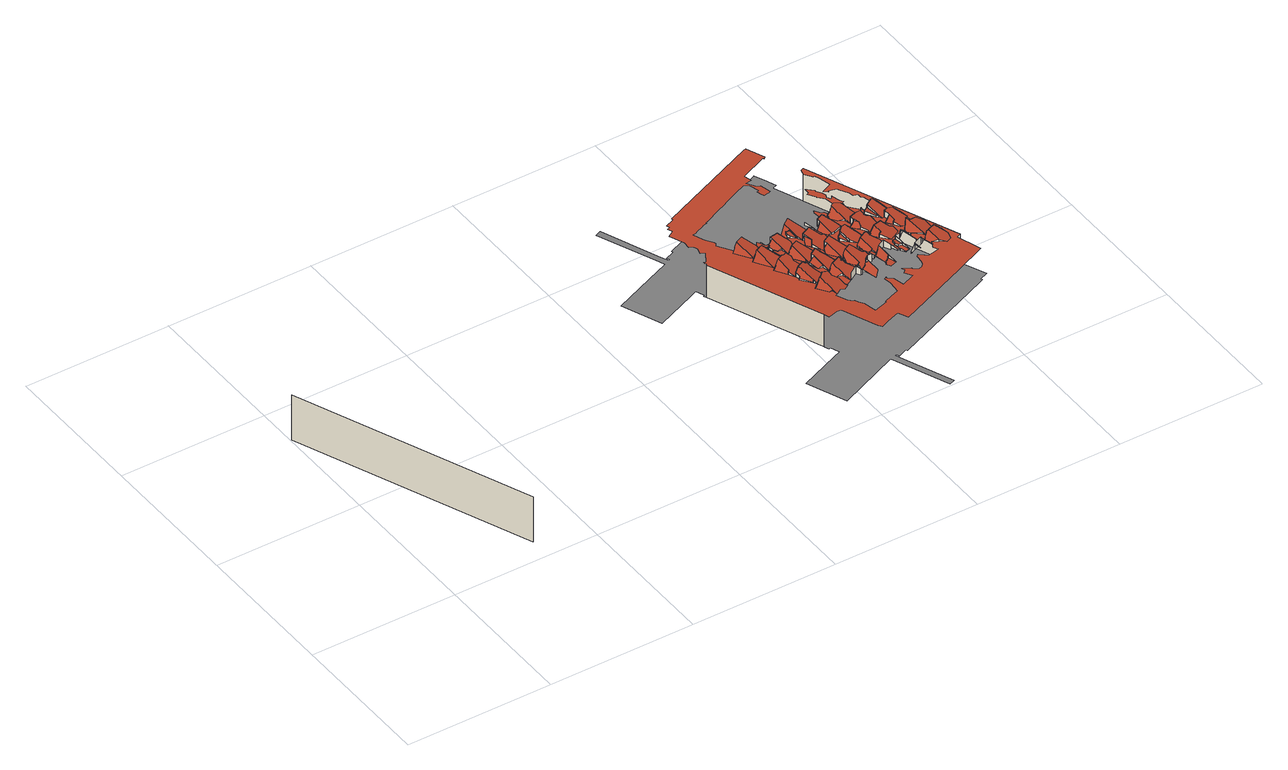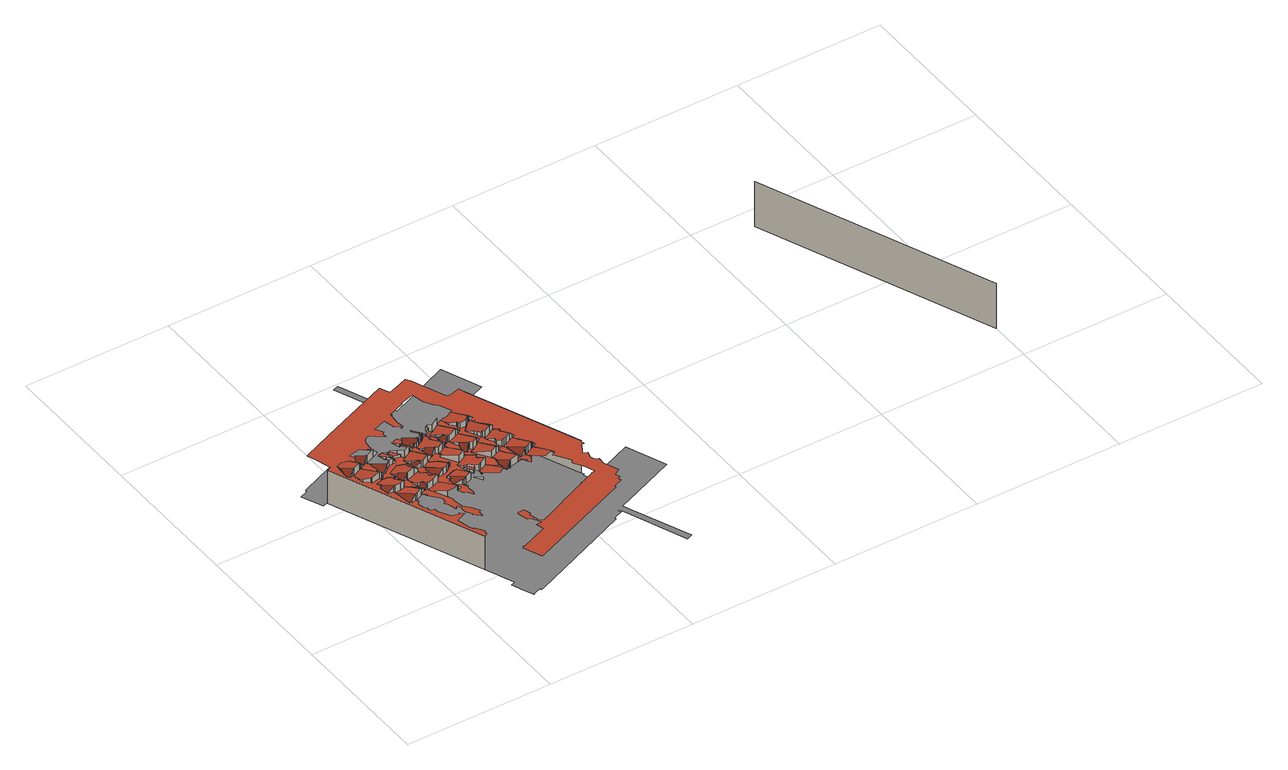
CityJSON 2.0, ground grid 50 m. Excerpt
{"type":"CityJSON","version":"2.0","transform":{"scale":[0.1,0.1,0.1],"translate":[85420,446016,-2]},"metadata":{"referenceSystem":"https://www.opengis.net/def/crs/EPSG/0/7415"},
"CityObjects":{
"building1":{"type":"Building","attributes":{"b3_dak_type":"slanted","b3_h_dak_50p":9.5,"b3_h_dak_70p":16.16,"b3_h_dak_max":95.53,"b3_h_dak_min":0,"b3_h_maaiveld":-0.699,"b3_kas_warenhuis":false,"b3_mutatie_ahn3_ahn4":false,"b3_opp_buitenmuur":37404.99,"b3_opp_dak_plat":9185.78,"b3_opp_dak_schuin":8436.25,"b3_opp_grond":14200.08,"b3_opp_scheidingsmuur":0,"b3_reconstructie_onvolledig":false,"b3_rmse_lod12":20.87,"b3_rmse_lod13":2.45,"b3_rmse_lod22":0.759,"b3_val3dity_lod12":"[]","b3_val3dity_lod13":"[]","b3_val3dity_lod22":"[303]","b3_volume_lod12":239375.83,"b3_volume_lod13":277302.59,"b3_volume_lod22":269147.59,"geconstateerd":false,"oorspronkelijkbouwjaar":1972,"status":"Pand in gebruik"},"children":["building1-1"]},
"building1-1":{"type":"BuildingPart","parents":["building1"],"geometry":[{"type":"MultiSurface","lod":"2.2","boundaries":[[[0,1,2,3]]],"semantics":{"surfaces":[{"type":"WallSurface","on_footprint_edge":true}],"values":[0]}}]},
"building2":{"type":"Building","attributes":{"b3_bag_bag_overlap":0,"b3_dak_type":"slanted","b3_h_dak_50p":11.26,"b3_h_dak_70p":11.71,"b3_h_dak_max":13.8,"b3_h_dak_min":2.45,"b3_h_maaiveld":-1.13,"b3_kas_warenhuis":false,"b3_mutatie_ahn3_ahn4":false,"b3_opp_buitenmuur":5806.16,"b3_opp_dak_plat":4309.82,"b3_opp_dak_schuin":2572.36,"b3_opp_grond":4944.99,"b3_opp_scheidingsmuur":287.2,"b3_reconstructie_onvolledig":false,"b3_rmse_lod12":1.42,"b3_rmse_lod13":1.18,"b3_rmse_lod22":0.489,"b3_val3dity_lod12":"[]","b3_val3dity_lod13":"[]","b3_val3dity_lod22":"[]","b3_volume_lod12":63354.3,"b3_volume_lod13":62897.7,"b3_volume_lod22":61337.05,"geconstateerd":false,"oorspronkelijkbouwjaar":1964,"status":"Pand in gebruik"},"children":["building2-1"]},
"building2-1":{"type":"BuildingPart","parents":["building2"],"geometry":[{"type":"MultiSurface","lod":"2.2","boundaries":[[[4,5,6,7,8]],[[9,10,11,12,13,14,15]],[[16,17,18]],[[19,9,15]],[[9,19,20,10]],[[10,20,17]],[[21,22,17,16]],[[23,24,25]],[[26,27,28,29,21,16,18]],[[29,30,22,21]],[[28,31,30,29]],[[24,32,26]],[[25,33,34,35,23]],[[27,36,31,28]],[[37,33,38]],[[33,37,34]],[[39,40,41,42]],[[35,43,32,24,23]],[[44,38,40,39]],[[42,41,45,46]],[[47,48,36,27]],[[44,39,42,46,49,50]],[[50,51,38,44]],[[52,53,54,55]],[[48,56,57,58,59,60,61,62,63,11,10,17,22,30,31,36]],[[64,46,45,65,66]],[[55,67,68,69,52]],[[46,64,49]],[[66,65,54,53]],[[70,71,43,35]],[[69,72,53,52]],[[73,47,27,26,32,43,71,74,75,76,77]],[[73,56,48,47]],[[78,79,72,69]],[[80,57,56,73]],[[38,51,81,82,83,84,85,86,87,88,70,35,34,37]],[[89,60,59]],[[60,89,90,61]],[[58,91,59]],[[88,74,71,70]],[[92,91,58,57,80]],[[61,90,93]],[[94,95,81,51,50]],[[96,97,98,79,78]],[[98,99,100,101,102,103,104,94,50,49,64,66,53,72,79]],[[91,92,105]],[[106,77,76]],[[77,106,107]],[[87,108,75,74,88]],[[109,110,111,112,105,92,80,73,77,107,113,114]],[[115,113,107]],[[75,108,76]],[[104,116,95,94]],[[117,114,113,115]],[[84,118,119,85]],[[85,119,120,86]],[[121,82,81,95]],[[122,123,124,125,96,78,69,68,126,127,128,129,130,131,132,133,134]],[[86,120,108,87]],[[118,84,83]],[[135,136,137,138,139,140,141,142,143,144,145,93,90,89,59,91,105,146]],[[103,147,116,104]],[[82,121,83]],[[112,146,105]],[[125,148,97,96]],[[149,99,98,97]],[[150,151,109,114,117]],[[146,112,111,135]],[[102,152,147,103]],[[101,153,152,102]],[[154,135,111,110,155]],[[156,143,142]],[[155,110,109,151]],[[157,136,135,154]],[[153,101,100]],[[158,159,151,150]],[[160,161,162]],[[163,137,136,157]],[[141,164,142]],[[165,166,167]],[[159,158,168]],[[122,169,170,123]],[[123,170,171,124]],[[155,151,159,168,172,173,174,163,157,154]],[[124,171,148,125]],[[99,149,100]],[[174,138,137,163]],[[175,176,166,165]],[[134,177,169,122]],[[178,179,161,160]],[[117,115,107,106,76,108,120,119,118,83,121,95,116,147,152,153,100,149,97,148,171,170,169,177,133,180,181,182,183,184,185,186,187,188,189,190,191,192,193,194,195,196,197,198,199,200,201,202,203,204,178,160,162,167,166,176,205,206,168,158,150]],[[140,207,164,141]],[[165,167,162,161,179,204,208,209,175]],[[206,172,168]],[[176,210,205]],[[177,134,133]],[[172,206,205]],[[211,200,199]],[[173,139,138,174]],[[189,212,190]],[[198,213,199]],[[214,191,190]],[[197,215,213,198]],[[216,140,139,173]],[[188,217,212,189]],[[179,178,204]],[[215,197,196]],[[218,201,200,211]],[[209,219,210,176,175]],[[217,188,187]],[[213,215,196,220,221,218,211,199]],[[201,222,202]],[[203,208,204]],[[208,203,202]],[[223,192,191,214]],[[212,217,187,224,225,223,214,190]],[[221,226,222,201,218]],[[195,220,196]],[[192,227,193]],[[228,220,195,194]],[[229,221,220,228]],[[230,231,207,140,216]],[[232,230,216,173,172,205,210,219,233,234,235]],[[236,237,226,221,229]],[[186,224,187]],[[225,238,227,192,223]],[[224,186,185]],[[239,240,241,242,243,244,245,246,247,248,249,250,251,252,253,254,255,256,257,258,259,260,261,262,263,264,265,266,267,268,269,270,271,272,273,274,275,276,277,278,279,280,281,282,283,7,6,284,285,286,287,288,289,290,291,292,293,294,295,296,297,298,299,300,301,302]],[[222,226,237,303,304,305,306,209,208,202]],[[306,307,233,219,209]],[[308,309,231,230]],[[310,311,303,237,236]],[[312,235,234]],[[227,238,313,314,315,316,317,318,319,310,236,229,228,194,193]],[[320,321,322,309,308]],[[233,307,234]],[[232,323,230]],[[324,325,322,321]],[[235,312,326,323,232]],[[327,328,329,330,331]],[[307,306,305]],[[319,332,311,310]],[[333,321,320]],[[323,326,334]],[[333,320,308,230,323,334,335,336,337]],[[338,313,238,225]],[[318,339,340,332,319]],[[317,341,339,318]],[[225,224,185,342,329,328,343,344,345,346,347,348,338]],[[349,304,303,311]],[[316,350,341,317]],[[351,333,337]],[[333,351,352]],[[353,354,335,334]],[[335,354,336]],[[355,356,340,339]],[[357,358,354,353]],[[304,349,305]],[[315,359,360,350,316]],[[361,357,362,363]],[[364,365,328,327]],[[366,367,358,357,361]],[[350,360,368]],[[346,369,370,347]],[[347,371,348]],[[348,371,372,313,338]],[[359,315,314]],[[373,374,375,376,377,378,379,380,362,357,353,334,326,312,234,307,305,349,311,332,340,356,381,382,383,384,385,386,387]],[[351,337,336,354,358,367,388,389,390,391,352]],[[347,370,392]],[[393,355,339,341,350,368,394,395,396,382]],[[374,397,375]],[[393,381,356,355]],[[367,366,388]],[[345,398,369,346]],[[373,399,397,374]],[[400,401,402,403]],[[404,405,388,366,361,363]],[[381,393,382]],[[363,362,380,404]],[[406,407,372,371]],[[370,369,398,408,409,392]],[[410,394,368]],[[411,406,371,347,392,412]],[[396,413,383,382]],[[414,415,395,394,410]],[[383,413,384]],[[397,399,416,417,375]],[[344,418,419,398,345]],[[413,396,395,415]],[[409,412,392]],[[398,419,420,408]],[[418,344,343]],[[421,373,387]],[[422,423,401,400]],[[417,376,375]],[[408,420,412,409]],[[405,389,388]],[[424,404,380,379,425]],[[426,416,399,373,421]],[[407,406,411]],[[389,405,404,424]],[[425,379,378]],[[401,423,427,428,429,430,431,432,433,434,435,436,437,438,439,440,441,414,410,368,360,359,314,313,372,407,411,412,420,419,418,343,328,365,402]],[[442,385,384]],[[377,443,378]],[[444,377,376,417,445]],[[441,415,414]],[[385,446,447,386]],[[386,447,387]],[[445,417,416,426]],[[448,449,442,384,413,415,441]],[[423,450,451,427]],[[452,453,450,423,422]],[[427,451,428]],[[454,435,434]],[[449,455,446,385,442]],[[456,429,428]],[[453,452,457]],[[458,431,430]],[[459,436,435,454]],[[460,438,437]],[[440,448,441]],[[431,461,432]],[[462,439,438,460]],[[463,464,443,377,444]],[[432,461,465,466,467,459,454,434,433]],[[448,440,439,462]],[[468,469,429,456]],[[461,431,458,465]],[[467,470,436,459]],[[471,472,455,449]],[[425,378,443,464,473,474,475,476,390,389,424]],[[468,456,428,451,450,453,457,477,478,479,480,481,482]],[[466,483,470,467]],[[426,421,387,447,446,455,472,484,485,486,487,488,489,463,444,445]],[[482,490,469,468]],[[491,492,471,449,448,462,460,437,436,470,483,493,494]],[[481,495,490,482]],[[480,496,495,481]],[[492,484,472,471]],[[497,498,496,480]],[[499,500,498,497]],[[489,501,473,464,463]],[[473,501,474]],[[429,469,490,495,496,498,500,502,503,504,505,506,507,508,509,466,465,458,430]],[[509,493,483,466]],[[510,502,500,499]],[[488,511,512,501,489]],[[513,475,474]],[[487,514,511,488]],[[515,516,512,511]],[[517,494,493]],[[491,518,484,492]],[[519,503,502,510]],[[486,520,514,487]],[[521,522,515,511,514,520]],[[508,523,493,509]],[[494,517,518,491]],[[522,524,516,515]],[[525,520,486,485]],[[521,526,524,522]],[[520,525,526,521]],[[527,504,503,519]],[[528,529,523,508]],[[530,531,532]],[[533,505,504,527]],[[534,535,536]],[[507,537,538,528,508]],[[506,537,507]],[[539,540,505,533]],[[541,542,543,544]],[[537,506,505]],[[532,545,546,547,530]],[[529,528,538]],[[548,549,542,541]],[[550,551,552,553,554,539,533,527,519]],[[547,555,531,530]],[[550,556,551]],[[554,557,540,539]],[[544,543,558]],[[559,546,545]],[[560,561,549,548]],[[548,541,544,558,562,563,560]],[[564,565,566]],[[557,554,553]],[[567,568,555,547]],[[546,559,569,570]],[[571,552,551]],[[563,572,561,560]],[[573,562,558]],[[574,575,552,571]],[[576,563,562,573,577]],[[571,551,556,578,579,580,581,574]],[[575,574,581]],[[566,582,583,584,585,564]],[[577,573,586]],[[585,587,565,564]],[[588,589,557]],[[590,588,557,553,552,575,581,591]],[[592,593,594,595,596,597,598,599,600,601,602,603,604,605,606,607,608,609,610,611,612,4,8,613,614,615,616,617,618,619,620,621,622,623,624,625,626,627,628,629,630,631,632,633,634,635,636,637,638,639,640,641,642,643,644,645,646,647,648,649,650,651,652,653,654,655,656,657,658,659,660,661,662,663,664,665,666,667,668,669,670,671,672,673,674,675,676,677,678,679,680,681,682,683,684,685,686,687,688,689,690,691,692,693,694,695,696,697,698,699,700,701,702,703,704,705,706,707,708,709,710,711,712,713,714,715,716,717,718,719,720,721,722,723,724,725,726,727,728,729,730,731,732,733,734,735,736,737,738,739,740,741,742,743,744,745,746,747,748,749,750,751,752,753,754,755,756,757,758,759,569,559,545,532,524,526,525,485,484,518,517,493,523,529,538,537,505,540,557,589,760,582,566,565,587,761,586,573,558,543,542,549,561,572,762,763,764,765,766,767,768,769,770,771,772,773,774,775,776,777,778,779,780,781,782,783,784,785,786,787,788,789,790,791,792,793,794,795,796,797,798,799,800,801,802,803,804,805,806,807,808,809,810,811,812,813,814,815,816,817,818,819,820,821,822,823,824,825,826,827,828,829,830,831,832,833,834,835,836,837,838,839,840,841,842,843,844,845,846,847,848,849,850,851,852,853,854,855,126,856,67,55,54,65,45,41,40,38,33,25,24,26,18,17,20,19,15,14,857,858,859,860,861,862,863,864,865,866,867,868,869,870,871,872,873,874,875,876,877,878,879,880,881,882,883,884,885,886,887,888,889,890,891,892,893,894,895,896,897,898,899,900,901,902,903,904,905,906,907]],[[760,583,582]],[[908,762,572,563,576]],[[909,583,760,589]],[[583,909,584]],[[910,911,568,567]],[[570,912,913,910,567,547,546]],[[580,591,581]],[[761,914,586]],[[590,915,589,588]],[[587,916,914,761]],[[917,591,580,579]],[[918,590,591,917]],[[570,569,759,912]],[[919,763,762,908]],[[919,908,576,577,586,914,916,920,769,768,921,922]],[[923,754,911,910]],[[924,770,920,916,587,585]],[[925,777,915,590,918]],[[926,753,752,927]],[[753,926,754]],[[928,755,754,923]],[[584,909,589,915,777,776,929,930,931,932,924,585]],[[757,756,928,923,910,913]],[[755,928,756]],[[912,759,758,913]],[[913,758,757]],[[933,764,763,919]],[[921,934,922]],[[767,921,768]],[[769,920,770]],[[933,919,922,934,766,765]],[[934,921,767,766]],[[932,935,771,770,924]],[[931,936,935,932]],[[937,938,778,777,925]],[[939,739,738]],[[940,779,778,938]],[[764,933,765]],[[930,941,936,931]],[[771,935,772]],[[942,943,938,937]],[[944,740,739,939]],[[941,773,772,935,936]],[[941,774,773]],[[929,775,774,941,930]],[[945,741,740,944]],[[943,946,947,940,938]],[[775,929,776]],[[947,780,779,940]],[[738,737,948,949,950,945,944,939]],[[950,742,741,945]],[[951,946,943,942]],[[952,734,733]],[[736,948,737]],[[953,954,952,733,732,731,955]],[[956,726,725]],[[730,955,731]],[[946,781,780,947]],[[957,955,730,729,958]],[[959,735,734,952,960]],[[726,961,727]],[[962,782,781,946,951]],[[948,736,735]],[[960,952,954,963]],[[958,729,728,964]],[[723,965,724]],[[964,728,727]],[[953,955,957]],[[963,954,953]],[[966,967,961,726,956]],[[968,966,956,725,724,965,969]],[[970,786,785,971]],[[972,965,723,722]],[[973,974,735,959]],[[975,787,786,970]],[[976,977,978]],[[968,969,965,972]],[[783,782,962]],[[970,971,979,980,975]],[[971,785,784,979]],[[981,982,983,977,976]],[[980,788,787,975]],[[984,979,784,783]],[[985,980,979,984]],[[963,953,957,958,964,727,961,967,986,987,717,988,989,990,991,973,959,960]],[[992,993,712,994,995,996,997,998,999,949,948,735,974]],[[1000,789,788,980,985]],[[1001,981,1002]],[[1003,986,967,966]],[[966,968,972,722,721,1004,1005,1003]],[[991,1006,714,992,974,973]],[[994,711,710,995]],[[1007,1008,1009,982,981,1001]],[[1010,790,789,1000]],[[1006,991,990]],[[711,994,712]],[[713,993,992,714]],[[993,713,712]],[[715,1006,990,989,716]],[[1011,718,987,986,1003]],[[714,1006,715]],[[988,716,989]],[[987,718,717]],[[716,988,717]],[[1011,1003,1005,720,719]],[[718,1011,719]],[[1010,1012,1013]],[[1014,791,790,1010]],[[1004,720,1005]],[[1015,1008,1007]],[[720,1004,721]],[[1016,1012,1017]],[[1013,1012,1016,1018]],[[1019,1020,1021,1009,1008]],[[1022,1023,1015]],[[1024,678,677,1025]],[[1021,1020,1017]],[[1010,1013,1018,1026,1027,792,1014]],[[1028,679,678,1024]],[[791,1014,792]],[[1029,681,680]],[[681,1029,1030]],[[1031,672,671,1032]],[[1020,1019,1033]],[[1023,814,1034,1035,1033,1019,1008,1015]],[[1028,1024,1025,1036,1037]],[[1038,793,792]],[[1025,677,676,1036]],[[1039,1027,1026]],[[679,1040,680]],[[1027,1039,792]],[[1041,673,672,1031]],[[1042,1037,1036,1043]],[[1043,1036,676,675]],[[1044,1028,1037,1042]],[[1045,1046,1047,1039,1026,1018,1016,1017,1020,1033,1035,1048]],[[1049,1032,671,670,1050]],[[1041,1031,1032,1051]],[[1051,1032,1049]],[[813,1034,814]],[[1052,1045,1048]],[[1053,794,793,1038]],[[812,1034,813]],[[1054,1055,1040,679,1028,1044]],[[1056,674,673,1041]],[[1050,670,669]],[[1057,1058,1053,1038,792,1039,1059]],[[1060,1061,1062,1063,1052,1048,1035,1034,812,811]],[[1063,1046,1045,1052]],[[1047,1059,1039]],[[1064,1065,674,1056]],[[810,1060,811]],[[1058,795,794,1053]],[[1057,796,795,1058]],[[1059,1047,1046]],[[1062,1066,1046,1063]],[[1065,1067,1068,662,1069,1070,1071,1054,1044,1042,1043,675,674]],[[1061,1072,1066,1062]],[[1073,1074,1064,1056,1041,1051,1049,1050,669,668,1075,1076]],[[1071,1077,657,1078,1055,1054]],[[1078,657,656]],[[1077,1071,1070]],[[1074,1079,1067,1065,1064]],[[1080,797,796,1057]],[[1081,1082,1072,1061]],[[1083,658,657,1077]],[[1079,1074,1073]],[[1084,663,1068,1067,1079]],[[659,1083,1077,1070,1069,660]],[[661,1069,662]],[[1066,1072,1082,1085,801,1086,1087,1088,1080,1057,1059,1046]],[[1069,661,660]],[[1068,663,662]],[[1061,1060,809,808,1089,1081]],[[667,1075,668]],[[1075,667,666,1076]],[[1079,1073,1076,665,664,1084]],[[663,1084,664]],[[658,1083,659]],[[1088,798,797,1080]],[[1076,666,665]],[[1090,802,1085,1082,1081]],[[1087,799,798,1088]],[[1085,802,801]],[[633,1091,251,250,1092,634]],[[807,1089,808]],[[800,1086,801]],[[1086,800,799,1087]],[[1093,803,802,1090]],[[1089,807,806]],[[1094,804,1093,1090,1081,1089,806]],[[803,1093,804]],[[805,1094,806]],[[1094,805,804]]],"semantics":{"surfaces":[{"type":"WallSurface","on_footprint_edge":true},{"type":"RoofSurface"},{"type":"WallSurface","on_footprint_edge":false},{"type":"GroundSurface"}],"values":[0,1,2,2,2,2,2,2,1,2,2,2,1,2,2,2,2,2,2,2,2,1,2,2,1,2,1,2,2,2,2,1,2,2,2,1,2,2,2,2,2,2,2,2,1,2,2,2,2,1,2,2,2,2,2,2,2,1,2,2,1,2,2,2,2,2,2,2,2,2,2,2,2,2,2,2,2,2,2,2,2,2,2,1,2,2,2,2,2,2,1,2,1,2,2,2,2,2,2,2,2,2,2,2,2,2,2,2,2,2,1,2,2,2,2,1,2,2,2,2,2,2,1,2,2,2,2,3,1,2,2,2,2,1,2,2,2,2,2,2,2,2,2,2,1,2,2,2,1,2,2,2,2,2,2,2,2,2,2,2,2,2,2,2,2,2,2,1,1,2,1,2,2,2,2,2,2,1,2,2,2,1,2,1,2,2,2,1,2,2,2,2,2,2,2,2,2,2,2,2,2,2,2,1,2,2,2,2,2,2,2,1,2,2,2,2,2,2,2,2,2,2,2,2,2,2,1,2,2,2,2,2,1,1,2,1,2,1,2,2,2,2,2,2,2,1,2,2,2,2,2,2,2,2,2,2,1,2,2,2,2,2,2,2,2,2,2,2,1,2,2,2,2,1,2,2,1,2,2,2,2,2,2,1,2,2,2,2,2,2,2,2,2,1,2,1,2,2,2,1,1,2,2,2,2,2,1,2,2,2,2,2,2,2,2,1,2,2,2,2,2,2,1,1,2,2,2,2,2,2,2,1,2,2,2,2,2,2,2,2,2,2,2,1,2,2,2,1,2,2,1,2,2,2,2,1,2,2,2,2,2,2,2,2,2,2,2,2,2,2,2,1,2,2,2,2,2,2,2,1,2,2,2,2,2,1,1,2,2,2,1,2,2,2,2,2,2,2,2,1,2,2,2,2,2,1,2,2,2,2,2,2,2,2,2,2,2,2,1,2,2,2,2,2,2,1,1,2,2,2,2,2,2,2,2,2,1,2,1,2,2,2,2,2,2,2,2,1,1,2,2,2,2,2,2,2,2,1,2,1,2,2,2,2,2,2,2,2,2,1,2,1,2,2,1,2,2,1,2,2,2,2,2,2,2,0,2,2,2,2,2,1,2,2,2]}}]}
},
"vertices":[
[325,73,182],[325,73,13],[3,857,13],[3,857,182],
[1378,735,130],[1378,735,93],[1378,735,9],[1535,356,9],[1535,356,130],[1505,690,131],[1508,690,134],[1494,750,156],[1483,745,144],[1484,744,144],[1473,737,130],[1502,693,130],[1510,680,145],[1510,680,130],[1498,674,130],[1505,690,130],[1508,690,130],[1512,681,147],[1512,681,130],[1537,611,142],[1537,611,130],[1527,606,130],[1536,616,130],[1520,685,157],[1517,684,153],[1513,680,147],[1513,680,130],[1517,684,130],[1537,611,129],[1552,567,130],[1558,574,140],[1549,617,156],[1520,685,130],[1552,567,139],[1564,547,130],[1568,531,140],[1568,531,130],[1564,528,130],[1564,528,136],[1549,617,129],[1564,547,146],[1590,494,130],[1590,494,133],[1536,693,157],[1536,693,130],[1597,495,137],[1580,556,158],[1580,556,130],[1599,478,149],[1599,478,132],[1599,478,130],[1582,470,130],[1545,695,129],[1552,695,128],[1551,699,130],[1548,707,133],[1543,719,138],[1544,721,138],[1519,760,155],[1519,761,156],[1590,494,139],[1594,490,130],[1594,490,137],[1608,433,130],[1617,431,137],[1605,481,155],[1568,626,156],[1568,626,129],[1605,481,131],[1545,695,156],[1577,626,128],[1585,630,128],[1579,640,133],[1575,646,135],[1609,483,155],[1609,483,131],[1552,695,149],[1603,568,131],[1608,570,131],[1606,575,132],[1603,584,136],[1592,600,143],[1594,616,148],[1585,630,154],[1577,626,154],[1543,719,133],[1544,721,133],[1551,699,133],[1551,699,149],[1548,726,133],[1603,568,155],[1603,568,132],[1621,495,157],[1621,495,132],[1621,495,131],[1636,512,131],[1634,515,132],[1621,537,142],[1617,548,146],[1613,563,151],[1608,560,152],[1566,702,133],[1575,646,133],[1578,647,133],[1585,630,133],[1579,681,124],[1578,682,124],[1572,699,127],[1571,703,127],[1579,647,131],[1572,681,131],[1579,647,133],[1608,560,132],[1572,681,133],[1603,584,132],[1592,600,133],[1594,616,133],[1608,570,132],[1644,479,147],[1642,484,149],[1644,483,148],[1641,494,153],[1621,414,130],[1632,420,131],[1641,425,131],[1654,422,127],[1658,425,127],[1669,431,127],[1664,439,131],[1663,442,132],[1659,463,139],[1572,699,133],[1575,700,133],[1574,703,133],[1585,705,133],[1588,706,133],[1586,714,133],[1572,712,133],[1569,717,133],[1563,728,133],[1556,739,133],[1553,734,133],[1571,703,133],[1613,563,132],[1641,494,132],[1636,512,132],[1579,681,133],[1579,681,131],[1617,548,132],[1621,537,132],[1572,699,135],[1578,682,131],[1563,728,137],[1575,700,138],[1585,671,133],[1585,671,131],[1598,623,133],[1598,623,131],[1596,629,133],[1574,703,140],[1572,712,131],[1596,636,136],[1596,636,133],[1596,631,133],[1587,671,133],[1644,479,132],[1642,484,132],[1644,483,132],[1597,670,141],[1588,706,154],[1585,705,151],[1604,639,143],[1604,639,133],[1659,463,132],[1625,586,132],[1625,586,131],[1664,439,132],[1669,431,132],[1676,436,132],[1677,436,132],[1687,442,132],[1687,444,132],[1680,473,132],[1665,477,132],[1658,479,132],[1651,496,132],[1650,499,132],[1649,502,132],[1660,508,132],[1659,509,132],[1659,510,132],[1653,537,132],[1641,538,132],[1639,538,132],[1638,539,132],[1636,545,132],[1627,571,132],[1633,571,132],[1631,579,132],[1629,590,132],[1626,587,132],[1601,649,133],[1597,670,133],[1586,714,130],[1629,590,136],[1617,646,157],[1604,639,129],[1627,571,139],[1651,496,131],[1638,539,131],[1649,502,133],[1639,538,131],[1586,714,157],[1658,479,127],[1633,571,144],[1617,646,129],[1653,537,141],[1645,571,154],[1633,571,129],[1660,508,146],[1680,473,142],[1670,513,157],[1645,571,127],[1660,508,131],[1653,537,142],[1645,571,155],[1615,719,155],[1615,719,129],[1638,682,139],[1640,657,130],[1637,662,132],[1635,665,133],[1643,582,158],[1643,582,131],[1670,513,131],[1412,970,9],[1766,1117,9],[1775,1120,9],[1776,1118,9],[1777,1114,9],[1802,1125,9],[1806,1126,9],[1824,1083,9],[1836,1054,9],[1820,1048,9],[1821,1046,9],[1861,950,9],[2071,441,9],[2072,439,9],[2088,445,9],[2097,424,9],[2118,373,9],[2089,361,9],[2091,357,9],[2091,355,9],[2090,355,9],[2084,352,9],[1978,308,9],[1975,307,9],[1733,207,9],[1729,205,9],[1728,207,9],[1726,211,9],[1695,198,9],[1690,209,9],[1685,206,9],[1696,180,9],[1764,15,9],[1745,7,9],[1673,180,9],[1665,199,9],[1594,169,9],[1452,110,9],[1397,243,9],[1537,301,9],[1560,311,9],[1548,339,9],[1548,340,9],[1542,338,9],[1537,351,9],[1374,744,9],[1378,746,9],[1380,746,9],[1378,751,9],[1367,776,9],[1345,767,9],[1204,709,9],[1149,842,9],[1289,900,9],[1363,930,9],[1351,960,9],[1271,1154,9],[1290,1162,9],[1371,965,9],[1382,939,9],[1382,938,9],[1387,941,9],[1383,951,9],[1414,964,9],[1664,595,131],[1676,602,131],[1675,604,132],[1640,657,156],[1640,657,132],[1618,720,151],[1618,720,129],[1664,595,159],[1664,595,132],[1635,665,132],[1702,528,131],[1701,529,131],[1696,545,138],[1688,557,143],[1672,583,154],[1673,584,154],[1670,585,155],[1622,722,146],[1622,722,132],[1622,722,129],[1638,682,138],[1621,727,132],[1621,727,131],[1638,682,132],[1718,461,158],[1718,461,131],[1690,444,131],[1690,444,149],[1690,444,157],[1670,585,132],[1633,727,132],[1641,695,132],[1643,708,126],[1641,709,128],[1635,724,131],[1702,528,156],[1673,584,151],[1673,584,132],[1672,583,153],[1687,442,131],[1730,468,131],[1726,486,138],[1722,489,140],[1709,503,146],[1708,505,147],[1704,520,153],[1676,602,132],[1688,557,142],[1633,727,131],[1634,728,132],[1643,708,132],[1643,708,129],[1684,596,136],[1684,596,132],[1644,711,132],[1644,711,131],[1696,545,132],[1688,557,132],[1644,711,143],[1648,704,132],[1648,704,140],[1726,448,153],[1726,448,131],[1646,720,146],[1646,720,138],[1693,576,132],[1709,503,140],[1708,505,141],[1704,520,147],[1704,520,131],[1678,633,132],[1667,650,132],[1668,651,132],[1676,669,132],[1674,673,132],[1673,675,132],[1666,690,132],[1665,691,132],[1686,596,132],[1689,592,132],[1695,583,132],[1695,584,132],[1699,598,132],[1697,605,132],[1696,606,132],[1654,719,145],[1658,719,149],[1653,740,157],[1646,735,147],[1714,503,140],[1686,596,134],[1694,578,130],[1697,580,126],[1695,583,128],[1667,650,131],[1722,489,134],[1678,633,131],[1728,457,149],[1728,457,131],[1731,447,131],[1731,447,148],[1665,691,134],[1658,719,144],[1714,529,133],[1714,529,131],[1723,500,137],[1722,502,138],[1694,578,132],[1716,526,131],[1722,502,131],[1695,583,131],[1697,580,132],[1697,580,131],[1687,646,146],[1676,669,150],[1726,486,131],[1722,489,131],[1723,500,131],[1678,633,144],[1739,463,137],[1739,463,131],[1665,691,138],[1666,690,138],[1687,646,147],[1741,464,131],[1742,464,131],[1744,465,131],[1744,466,131],[1740,485,131],[1739,493,131],[1733,502,131],[1723,517,131],[1723,536,131],[1725,538,131],[1725,539,131],[1723,542,131],[1723,547,131],[1722,549,131],[1719,548,131],[1699,598,143],[1674,673,131],[1674,673,158],[1676,669,156],[1699,598,129],[1697,605,131],[1722,549,135],[1710,599,154],[1739,463,128],[1741,464,130],[1746,455,131],[1746,455,130],[1723,536,143],[1710,599,127],[1744,465,134],[1752,442,128],[1740,485,138],[1725,538,146],[1723,542,133],[1740,485,128],[1723,547,134],[1697,684,158],[1697,684,131],[1749,490,138],[1736,544,158],[1728,541,150],[1754,466,143],[1754,466,129],[1728,541,131],[1707,610,158],[1707,610,131],[1705,688,131],[1705,689,132],[1706,706,137],[1676,756,158],[1761,420,124],[1772,428,139],[1774,429,141],[1765,467,154],[1761,466,150],[1759,471,151],[1736,544,131],[1731,623,131],[1742,629,131],[1736,654,141],[1725,655,143],[1712,676,152],[1705,688,157],[1759,471,130],[1763,570,136],[1731,623,158],[1759,556,131],[1755,563,135],[1761,466,128],[1765,467,127],[1763,476,157],[1763,476,131],[1765,478,158],[1765,478,131],[1705,688,132],[1773,483,131],[1789,484,129],[1785,490,131],[1796,497,131],[1791,521,141],[1781,522,143],[1765,546,154],[1759,556,158],[1773,483,158],[1712,676,140],[1712,676,131],[1706,706,132],[1725,655,137],[1724,687,142],[1724,687,131],[1755,563,131],[1763,570,131],[1789,484,156],[1736,654,137],[1732,667,139],[1729,674,140],[1765,546,131],[1729,674,131],[1736,654,131],[1732,667,131],[1785,490,159],[1781,555,134],[1781,555,131],[1735,685,137],[1735,685,131],[1732,680,131],[1796,497,145],[1718,728,142],[1718,728,131],[1734,702,131],[1791,521,131],[1783,551,131],[1798,488,145],[1798,488,131],[1761,614,141],[1761,614,131],[1762,613,131],[1762,613,141],[1751,652,131],[1758,651,137],[1748,695,154],[1764,621,143],[1764,621,131],[1813,445,140],[1818,454,132],[1823,460,125],[1811,488,132],[1808,493,134],[1748,695,131],[1813,445,132],[1808,493,132],[1782,592,132],[1758,651,131],[1769,624,144],[1769,624,131],[1784,591,131],[1773,628,145],[1788,559,139],[1788,559,132],[1796,533,132],[1746,706,158],[1746,706,131],[1768,650,132],[1768,650,136],[1823,460,132],[1773,628,132],[1784,591,132],[1824,458,132],[1824,458,125],[1773,628,153],[1784,591,139],[1822,431,132],[1844,438,132],[1836,467,132],[1828,461,132],[1805,520,132],[1813,520,137],[1815,520,139],[1804,567,156],[1801,573,132],[1804,567,132],[1820,500,148],[1820,500,132],[1827,504,157],[1836,467,143],[1766,1117,132],[1412,970,130],[1414,964,130],[1383,951,130],[1387,941,130],[1382,938,130],[1382,939,130],[1376,937,130],[1383,920,130],[1362,908,130],[1382,857,130],[1381,833,130],[1393,827,130],[1399,814,130],[1393,791,130],[1408,785,130],[1385,747,130],[1378,751,130],[1380,746,130],[1378,746,130],[1381,740,130],[1537,351,130],[1542,338,130],[1548,340,130],[1548,339,130],[1575,347,130],[1589,346,130],[1638,226,130],[1647,215,130],[1668,223,131],[1674,225,131],[1717,241,131],[1732,209,131],[1733,207,131],[1975,307,132],[1977,309,132],[1978,308,132],[2084,352,133],[2073,383,133],[2061,417,133],[2056,434,133],[2071,441,133],[1861,950,132],[1850,944,132],[1850,942,132],[1849,936,132],[1847,926,132],[1857,910,132],[1862,900,132],[1867,902,132],[1876,881,132],[1884,844,132],[1850,829,132],[1862,818,132],[1863,822,132],[1889,817,132],[1892,808,132],[1908,780,132],[1910,775,132],[1912,765,132],[1927,760,132],[1926,747,132],[1933,739,132],[1939,716,132],[1929,709,132],[1934,698,132],[1949,701,133],[1956,700,133],[1963,650,133],[1960,649,132],[1965,640,133],[1966,631,133],[1984,629,133],[1989,597,133],[1984,591,133],[1982,588,133],[1988,574,133],[1961,565,132],[1946,567,132],[1933,587,132],[1919,607,132],[1936,612,132],[1931,631,132],[1924,629,132],[1918,641,132],[1912,643,132],[1891,675,132],[1905,684,132],[1900,690,132],[1894,699,132],[1865,735,132],[1866,753,132],[1873,756,132],[1871,758,132],[1866,766,132],[1859,795,132],[1858,797,132],[1851,785,132],[1841,800,132],[1846,810,132],[1842,825,132],[1831,840,132],[1832,847,132],[1815,862,132],[1812,866,132],[1811,851,132],[1811,847,132],[1803,842,132],[1819,817,132],[1819,816,132],[1820,815,132],[1821,814,132],[1836,795,132],[1843,757,132],[1840,754,132],[1844,747,132],[1845,746,132],[1847,735,132],[1848,735,132],[1869,694,132],[1873,686,132],[1874,680,132],[1876,673,132],[1888,675,132],[1893,648,132],[1900,617,132],[1903,603,132],[1916,606,132],[1923,574,132],[1928,552,132],[1892,533,132],[1866,560,132],[1860,567,132],[1851,580,132],[1853,588,132],[1853,593,132],[1855,602,132],[1842,620,132],[1843,623,132],[1835,630,132],[1823,646,132],[1823,647,132],[1835,650,132],[1832,661,132],[1826,681,132],[1809,692,132],[1796,711,132],[1794,724,132],[1802,726,132],[1802,724,132],[1807,728,132],[1806,730,132],[1798,746,132],[1796,747,132],[1790,748,132],[1789,748,132],[1777,768,132],[1776,769,132],[1772,761,132],[1776,733,132],[1772,730,132],[1774,726,132],[1777,718,132],[1779,712,132],[1798,699,132],[1802,680,132],[1795,672,132],[1801,661,132],[1813,520,132],[1804,570,132],[1787,640,132],[1800,643,132],[1816,646,132],[1825,639,132],[1832,597,132],[1826,594,132],[1831,582,132],[1832,581,132],[1830,581,132],[1835,578,132],[1851,570,132],[1855,554,132],[1851,551,132],[1858,544,132],[1862,524,132],[1851,517,132],[1863,496,132],[1859,506,132],[1880,500,132],[1885,475,132],[1895,461,132],[1910,466,132],[1903,494,132],[1890,497,132],[1885,505,132],[1887,520,132],[1896,521,132],[1911,523,132],[1924,533,132],[1938,545,132],[1945,537,132],[1944,543,132],[1962,565,132],[1963,564,132],[1966,555,132],[1995,561,133],[1997,558,133],[2015,543,133],[2018,530,133],[2020,518,133],[2023,501,133],[2034,506,133],[2038,500,133],[2042,495,133],[2041,483,133],[2040,460,133],[2038,441,133],[2020,433,133],[2000,447,132],[1984,459,132],[1983,459,132],[1981,454,132],[1978,447,132],[1973,438,132],[1972,435,132],[1980,419,132],[1978,418,132],[1940,411,132],[1930,420,132],[1916,433,132],[1910,425,132],[1910,423,132],[1907,401,132],[1905,390,132],[1895,379,132],[1882,375,132],[1866,387,132],[1866,389,132],[1864,389,132],[1856,395,132],[1842,405,132],[1845,392,132],[1836,383,132],[1851,359,132],[1806,341,131],[1796,380,131],[1781,389,131],[1781,395,131],[1782,397,131],[1773,393,131],[1778,367,131],[1776,347,131],[1774,326,131],[1747,316,131],[1718,304,131],[1719,300,131],[1670,285,131],[1660,331,131],[1649,347,131],[1648,350,131],[1646,359,131],[1641,358,131],[1629,375,130],[1613,409,130],[1617,431,130],[1484,744,130],[1483,745,130],[1482,747,130],[1472,761,130],[1450,794,130],[1456,804,130],[1455,812,130],[1454,812,130],[1441,833,130],[1435,841,130],[1422,875,130],[1434,877,130],[1441,880,130],[1466,891,130],[1472,894,130],[1486,897,130],[1485,899,130],[1491,902,130],[1490,903,130],[1496,904,130],[1504,908,130],[1537,922,131],[1552,928,131],[1568,935,131],[1594,947,131],[1614,956,131],[1639,967,131],[1665,978,131],[1673,981,131],[1687,969,131],[1696,937,131],[1693,936,131],[1689,934,131],[1693,922,131],[1697,910,131],[1713,912,132],[1714,912,132],[1721,914,132],[1718,929,132],[1712,951,132],[1701,956,132],[1683,985,131],[1704,987,132],[1702,994,132],[1697,1014,132],[1790,1054,132],[1791,1049,132],[1796,1055,132],[1797,1057,132],[1772,1117,132],[1767,1115,132],[1787,640,156],[1813,520,139],[1769,715,158],[1769,715,132],[1801,661,136],[1795,672,140],[1804,570,130],[1827,504,132],[1804,567,129],[1836,467,144],[1827,504,158],[1800,643,156],[1830,581,131],[1826,594,137],[1813,619,147],[1777,718,150],[1830,581,156],[1851,517,159],[1774,726,135],[1772,730,136],[1779,712,149],[1858,544,139],[1851,551,143],[1837,567,151],[1835,578,154],[1816,646,139],[1826,594,138],[1835,578,148],[1837,567,149],[1863,496,150],[1863,496,139],[1794,724,138],[1859,506,140],[1851,551,137],[1875,475,141],[1875,475,137],[1802,726,145],[1802,724,144],[1885,475,137],[1880,500,139],[1826,681,139],[1814,731,158],[1807,728,151],[1885,475,139],[1835,650,144],[1848,637,147],[1838,651,147],[1843,623,134],[1853,588,138],[1843,623,143],[1842,620,143],[1832,661,158],[1835,650,154],[1853,588,130],[1895,461,133],[1838,651,153],[1855,602,135],[1866,560,133],[1869,593,156],[1869,593,129],[1876,566,146],[1876,566,145],[1885,505,139],[1890,497,138],[1866,560,146],[1854,669,157],[1854,669,130],[1887,520,140],[1905,450,134],[1905,450,132],[1906,447,132],[1903,494,137],[1896,521,139],[1922,458,152],[1922,458,128],[1905,450,128],[1903,494,143],[1896,521,153],[1898,601,127],[1903,603,127],[1893,648,143],[1880,652,147],[1879,653,147],[1876,673,154],[1876,673,127],[1874,680,130],[1869,694,135],[1848,735,153],[1847,735,153],[1827,740,158],[1817,736,159],[1813,733,159],[1911,523,152],[1922,458,155],[1930,437,146],[1898,601,154],[1923,574,140],[1912,577,143],[1876,673,146],[1952,471,155],[1952,471,154],[1952,471,128],[1924,533,154],[1903,603,147],[1950,490,135],[1950,490,136],[1938,545,138],[1953,468,154],[1950,490,132],[1953,484,132],[1953,492,132],[1959,474,145],[1959,474,132],[1959,474,128],[1973,438,141],[1973,438,140],[1891,675,144],[1912,643,136],[1948,518,132],[1954,526,125],[1905,684,144],[1894,699,137],[1897,701,136],[1919,607,133],[1933,587,133],[1970,478,132],[1981,454,127],[1970,479,132],[1918,641,135],[1907,682,143],[1944,543,135],[1954,526,132],[1905,684,129],[1936,612,152],[1907,682,153],[1918,641,137],[1905,684,153],[1974,480,132],[1986,490,132],[1982,502,132],[1971,479,132],[1933,587,144],[1946,567,135],[1941,592,144],[1974,480,136],[1962,565,160],[1928,697,156],[1928,697,129],[1931,631,159],[1966,555,157],[1963,564,160],[1982,502,137],[2000,447,140],[1990,487,155],[1988,486,153],[1986,490,152],[1944,634,159],[1944,634,132],[1988,486,131],[1962,632,130],[1966,631,129],[1960,649,136],[1940,684,151],[1934,698,156],[1990,487,131],[1963,628,154],[1962,632,156],[1982,588,138],[1984,591,139],[1934,698,155],[1934,698,128],[1962,632,155],[1995,561,151],[2016,498,156],[2016,498,128],[1949,701,140],[1966,631,151],[2023,501,127],[2018,530,137],[2015,543,142],[1997,558,150],[2040,460,139],[2023,501,148],[2071,441,107],[1861,950,130],[2034,506,136],[2042,495,130]
]}
